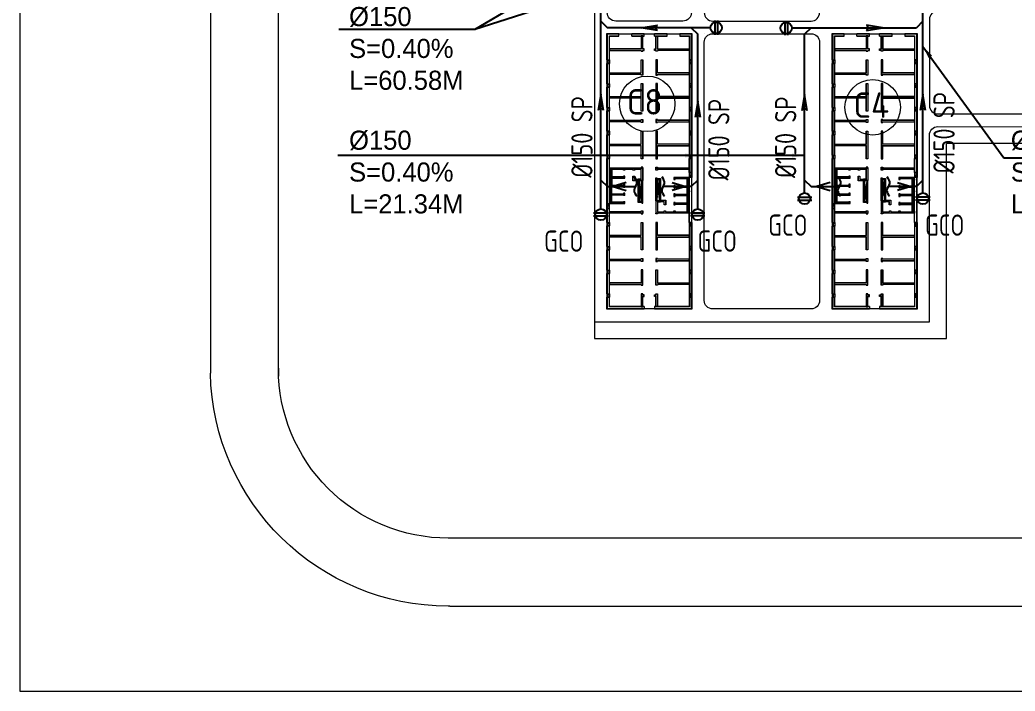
# Model space of a CAD drawing. Header units: metres. Extents: x 6917732 to 8046551, y 3602874 to 4094271.
# Drawn here: x 7144416 to 7261550, y 3622061 to 3701107 of the extents above; entities that cross this region are included whole.
import ezdxf

# ---------------------------------------------------------------- set-up
doc = ezdxf.new("R2010")
doc.units = ezdxf.units.M
doc.header["$LTSCALE"] = 0.5
doc.header["$MEASUREMENT"] = 0
for name, pattern in [('03000 - Plant Layout 1$0$CENTER2', [1.125, 0.75, -0.125, 0.125, -0.125]), ('HIDDEN2', [4.7625, 3.175, -1.5875]), ('MD-PAV-ACCO-3-AR-001-GRF$0$DASHED2', [0.375, 0.25, -0.125]), ('MD-PAV-ACCO-3-AR-001-GRF$0$HIDDEN', [9.525, 6.35, -3.175])]:
    doc.linetypes.add(name, pattern=pattern)
doc.layers.get('0').update_dxf_attribs({"linetype": 'CONTINUOUS'})
for name, color, linetype, lineweight in [('AN-LEGN', 1, 'CONTINUOUS', 20), ('AN-TEXT', 7, 'CONTINUOUS', 40), ('CI-PED-FOOTPATH', 44, 'CONTINUOUS', 0), ('MD-PAV-ACCO-3-AR-001-GRF$0$AR-P-WLI (0.25)-Internal Lining', 7, 'CONTINUOUS', 35), ('MD-PAV-ACCO-3-AR-001-GRF$0$AR-P-WLX (0.25)-External wall', 3, 'CONTINUOUS', 35), ('MD-PAV-ACCO-3-AR-001-GRF$0$AR-WALL-FULL-EXTR', 72, 'CONTINUOUS', 35), ('MD-PAV-ACCO-3-AR-001-GRF$0$AR-WALL-FULL-INTR', 72, 'CONTINUOUS', 35), ('Sewer Line', 4, 'CONTINUOUS', 25)]:
    doc.layers.add(name, color=color, linetype=linetype, lineweight=lineweight)
for name, color, linetype in [('CI-CEN', 1, '03000 - Plant Layout 1$0$CENTER2'), ('CI-FENCE', 4, 'FENCELINE1'), ('CI-ROAD', 11, 'CONTINUOUS'), ('MD-PAV-ACCO-3-AR-001-GRF$0$AR-HID (0.2)-Hidden linework', 2, 'MD-PAV-ACCO-3-AR-001-GRF$0$HIDDEN'), ('MD-PAV-ACCO-3-AR-001-GRF$0$AR-HIDDEN', 8, 'MD-PAV-ACCO-3-AR-001-GRF$0$HIDDEN'), ('MD-PAV-ACCO-3-AR-001-GRF$0$AR-P-FRM (0.2)-window', 20, 'CONTINUOUS'), ('P-Detl-Note', 2, 'CONTINUOUS'), ('RD-TXT', 7, 'CONTINUOUS'), ('TXT-BLDG NO', 20, 'CONTINUOUS')]:
    doc.layers.add(name, color=color, linetype=linetype)
doc.layers.get('CI-CEN').off()
doc.styles.add('3.5mm', font='ISO3098B.shx', dxfattribs={"height": 3.5})
doc.styles.add('BASE PLAN SEWER$0$Style-font061', font='font061.shx')
doc.styles.add('ROMANS', font='ROMANS.shx', dxfattribs={"width": 0.9})
doc.linetypes.add('FENCELINE1', pattern='A,6.35,-2.54,[133,ltypeshp.shx,S=2.54,R=0,X=-2.54,Y=0],-2.54,25.4', length=36.83)
doc.dimstyles.new('1-200', dxfattribs={"dimtxt": 3000, "dimasz": 3000, "dimexe": 1000, "dimexo": 1000, "dimgap": 1000, "dimtad": 1, "dimdec": 0, "dimdsep": 46, "dimtxsty": 'ROMANS', "dimcen": 0, "dimclrd": 5, "dimclre": 5, "dimclrt": 2, "dimadec": 0, "dimazin": 2, "dimtfac": 1, "dimtdec": 0, "dimtmove": 2, "dimatfit": 2, "dimfxl": 1, "dimtolj": 1, "dimtzin": 0, "dimlwd": -1, "dimlwe": -1, "dimarcsym": 0})

# ---------------------------------------------------------------- blocks, each defined once
blk = doc.blocks.new('flow direction')
at = {"layer": 'Sewer Line'}
for p, q in [((40, 70), (-380, 0)), ((-380, 0), (40, -70))]:
    blk.add_line(p, q, dxfattribs=at)
blk.add_arc((82, 0), 81.6, 120.66, 239.34, dxfattribs=at)
blk = doc.blocks.new('eewd')
at = {"color": 15, "lineweight": 0}
for p, q in [((12525, -1810, 0), (12525, -1960, 0)), ((13225, -1960, 0), (13225, -1810, 0))]:
    blk.add_line(p, q, dxfattribs=at)
at = {"layer": 'MD-PAV-ACCO-3-AR-001-GRF$0$AR-HID (0.2)-Hidden linework', "color": 15, "lineweight": 0}
for p, q in [((12450, -150, 0), (16325, -275, 0)), ((12450, -275, 0), (16325, -150, 0)), ((15200, -9520, 0), (11325, -9395, 0)), ((15200, -9395, 0), (11325, -9520, 0))]:
    blk.add_line(p, q, dxfattribs=at)
at = {"layer": 'MD-PAV-ACCO-3-AR-001-GRF$0$AR-HIDDEN', "color": 15, "linetype": 'MD-PAV-ACCO-3-AR-001-GRF$0$DASHED2', "lineweight": 0, "ltscale": 0.1, "elevation": 0}
for points in [[(15025, -3935), (12550, -3660)], [(12550, -3935), (15025, -3660)], [(12625, -5735), (15100, -6010)], [(15100, -5735), (12625, -6010)]]:
    blk.add_lwpolyline(points, dxfattribs=at)
at = {"layer": 'MD-PAV-ACCO-3-AR-001-GRF$0$AR-P-FRM (0.2)-window', "color": 15, "lineweight": 0}
for p, q in [((1250, 163, 0), (1250, -150, 0)), ((1650, 163, 0), (1250, 163, 0)), ((1300, 163, 0), (1300, -150, 0)), ((1600, 75, 0), (1300, 75, 0)), ((1600, 45, 0), (1300, 45, 0)), ((1450, -35, 0), (1450, 163, 0)), ((1600, 163, 0), (1600, -150, 0)), ((1650, 163, 0), (1650, -150, 0)), ((4049, 163, 0), (4049, -150, 0)), ((4449, 163, 0), (4049, 163, 0)), ((4099, 163, 0), (4099, -150, 0)), ((4399, 75, 0), (4099, 75, 0)), ((4399, 45, 0), (4099, 45, 0)), ((4249, -35, 0), (4249, 163, 0)), ((4399, 163, 0), (4399, -150, 0)), ((4449, 163, 0), (4449, -150, 0)), ((6849, 163, 0), (6849, -150, 0)), ((7249, 163, 0), (6849, 163, 0)), ((6899, 163, 0), (6899, -150, 0)), ((7199, 75, 0), (6899, 75, 0)), ((7199, 45, 0), (6899, 45, 0)), ((7049, -35, 0), (7049, 163, 0)), ((7199, 163, 0), (7199, -150, 0)), ((7249, 163, 0), (7249, -150, 0)), ((9649, 163, 0), (9649, -150, 0)), ((10049, 163, 0), (9649, 163, 0)), ((9699, 163, 0), (9699, -150, 0)), ((9999, 75, 0), (9699, 75, 0)), ((9999, 45, 0), (9699, 45, 0)), ((9849, -35, 0), (9849, 163, 0)), ((9999, 163, 0), (9999, -150, 0)), ((10049, 163, 0), (10049, -150, 0)), ((11700, 163, 0), (11700, -150, 0)), ((11700, 163, 0), (12300, 163, 0)), ((11750, 163, 0), (11750, -150, 0)), ((11750, 75, 0), (12030, 75, 0)), ((11750, 45, 0), (12250, 45, 0)), ((11970, 15, 0), (11970, 45, 0)), ((11970, 15, 0), (12250, 15, 0)), ((12000, -35, 0), (12000, 163, 0)), ((12030, 45, 0), (12030, 75, 0)), ((12250, 163, 0), (12250, -150, 0)), ((12300, 163, 0), (12300, -150, 0)), ((17600, 163, 0), (17600, -150, 0)), ((18000, 163, 0), (17600, 163, 0)), ((17650, 163, 0), (17650, -150, 0)), ((17950, 75, 0), (17650, 75, 0)), ((17950, 45, 0), (17650, 45, 0)), ((17800, -35, 0), (17800, 163, 0)), ((17950, 163, 0), (17950, -150, 0)), ((18000, 163, 0), (18000, -150, 0)), ((20400, 163, 0), (20400, -150, 0)), ((20800, 163, 0), (20400, 163, 0)), ((20450, 163, 0), (20450, -150, 0)), ((20750, 75, 0), (20450, 75, 0)), ((20750, 45, 0), (20450, 45, 0)), ((20600, -35, 0), (20600, 163, 0)), ((20750, 163, 0), (20750, -150, 0)), ((20800, 163, 0), (20800, -150, 0)), ((23199, 163, 0), (23199, -150, 0)), ((23599, 163, 0), (23199, 163, 0)), ((23249, 163, 0), (23249, -150, 0)), ((23549, 75, 0), (23249, 75, 0)), ((23549, 45, 0), (23249, 45, 0)), ((23399, -35, 0), (23399, 163, 0)), ((23549, 163, 0), (23549, -150, 0)), ((23599, 163, 0), (23599, -150, 0)), ((25999, 163, 0), (25999, -150, 0)), ((26399, 163, 0), (25999, 163, 0)), ((26049, 163, 0), (26049, -150, 0)), ((26349, 75, 0), (26049, 75, 0)), ((26349, 45, 0), (26049, 45, 0)), ((26199, -35, 0), (26199, 163, 0)), ((26349, 163, 0), (26349, -150, 0)), ((26399, 163, 0), (26399, -150, 0)), ((28799, 163, 0), (28799, -150, 0)), ((29199, 163, 0), (28799, 163, 0)), ((28849, 163, 0), (28849, -150, 0)), ((29149, 75, 0), (28849, 75, 0)), ((29149, 45, 0), (28849, 45, 0)), ((28999, -35, 0), (28999, 163, 0)), ((29149, 163, 0), (29149, -150, 0)), ((29199, 163, 0), (29199, -150, 0)), ((1650, -150, 0), (1250, -150, 0)), ((4449, -150, 0), (4049, -150, 0)), ((7249, -150, 0), (6849, -150, 0)), ((10049, -150, 0), (9649, -150, 0)), ((11700, -150, 0), (12300, -150, 0)), ((18000, -150, 0), (17600, -150, 0)), ((20800, -150, 0), (20400, -150, 0)), ((23599, -150, 0), (23199, -150, 0)), ((26399, -150, 0), (25999, -150, 0)), ((29199, -150, 0), (28799, -150, 0)), ((1250, -9833, 0), (1250, -9520, 0)), ((1650, -9520, 0), (1250, -9520, 0)), ((1650, -9833, 0), (1250, -9833, 0)), ((1300, -9833, 0), (1300, -9520, 0)), ((1600, -9715, 0), (1300, -9715, 0)), ((1600, -9745, 0), (1300, -9745, 0)), ((1450, -9635, 0), (1450, -9833, 0)), ((1600, -9833, 0), (1600, -9520, 0)), ((1650, -9833, 0), (1650, -9520, 0)), ((4049, -9833, 0), (4049, -9520, 0)), ((4449, -9520, 0), (4049, -9520, 0)), ((4449, -9833, 0), (4049, -9833, 0)), ((4099, -9833, 0), (4099, -9520, 0)), ((4399, -9715, 0), (4099, -9715, 0)), ((4399, -9745, 0), (4099, -9745, 0)), ((4249, -9635, 0), (4249, -9833, 0)), ((4399, -9833, 0), (4399, -9520, 0)), ((4449, -9833, 0), (4449, -9520, 0)), ((6849, -9833, 0), (6849, -9520, 0)), ((7249, -9520, 0), (6849, -9520, 0)), ((7249, -9833, 0), (6849, -9833, 0)), ((6899, -9833, 0), (6899, -9520, 0)), ((7199, -9715, 0), (6899, -9715, 0)), ((7199, -9745, 0), (6899, -9745, 0)), ((7049, -9635, 0), (7049, -9833, 0)), ((7199, -9833, 0), (7199, -9520, 0)), ((7249, -9833, 0), (7249, -9520, 0)), ((9649, -9833, 0), (9649, -9520, 0)), ((10049, -9520, 0), (9649, -9520, 0)), ((10049, -9833, 0), (9649, -9833, 0)), ((9699, -9833, 0), (9699, -9520, 0)), ((9999, -9715, 0), (9699, -9715, 0)), ((9999, -9745, 0), (9699, -9745, 0)), ((9849, -9635, 0), (9849, -9833, 0)), ((9999, -9833, 0), (9999, -9520, 0)), ((10049, -9833, 0), (10049, -9520, 0)), ((15350, -9833, 0), (15350, -9520, 0)), ((15950, -9520, 0), (15350, -9520, 0)), ((15950, -9833, 0), (15350, -9833, 0)), ((15400, -9833, 0), (15400, -9520, 0)), ((15680, -9685, 0), (15400, -9685, 0)), ((15900, -9715, 0), (15400, -9715, 0)), ((15620, -9715, 0), (15620, -9745, 0)), ((15900, -9745, 0), (15620, -9745, 0)), ((15650, -9635, 0), (15650, -9833, 0)), ((15680, -9685, 0), (15680, -9715, 0)), ((15900, -9833, 0), (15900, -9520, 0)), ((15950, -9833, 0), (15950, -9520, 0)), ((17600, -9833, 0), (17600, -9520, 0)), ((18000, -9520, 0), (17600, -9520, 0)), ((18000, -9833, 0), (17600, -9833, 0)), ((17650, -9833, 0), (17650, -9520, 0)), ((17950, -9715, 0), (17650, -9715, 0)), ((17950, -9745, 0), (17650, -9745, 0)), ((17800, -9635, 0), (17800, -9833, 0)), ((17950, -9833, 0), (17950, -9520, 0)), ((18000, -9833, 0), (18000, -9520, 0)), ((20400, -9833, 0), (20400, -9520, 0)), ((20800, -9520, 0), (20400, -9520, 0)), ((20800, -9833, 0), (20400, -9833, 0)), ((20450, -9833, 0), (20450, -9520, 0)), ((20750, -9715, 0), (20450, -9715, 0)), ((20750, -9745, 0), (20450, -9745, 0)), ((20600, -9635, 0), (20600, -9833, 0)), ((20750, -9833, 0), (20750, -9520, 0)), ((20800, -9833, 0), (20800, -9520, 0)), ((23199, -9833, 0), (23199, -9520, 0)), ((23599, -9520, 0), (23199, -9520, 0)), ((23599, -9833, 0), (23199, -9833, 0)), ((23249, -9833, 0), (23249, -9520, 0)), ((23549, -9715, 0), (23249, -9715, 0)), ((23549, -9745, 0), (23249, -9745, 0)), ((23399, -9635, 0), (23399, -9833, 0)), ((23549, -9833, 0), (23549, -9520, 0)), ((23599, -9833, 0), (23599, -9520, 0)), ((25999, -9833, 0), (25999, -9520, 0)), ((26399, -9520, 0), (25999, -9520, 0)), ((26399, -9833, 0), (25999, -9833, 0)), ((26049, -9833, 0), (26049, -9520, 0)), ((26349, -9715, 0), (26049, -9715, 0)), ((26349, -9745, 0), (26049, -9745, 0)), ((26199, -9635, 0), (26199, -9833, 0)), ((26349, -9833, 0), (26349, -9520, 0)), ((26399, -9833, 0), (26399, -9520, 0)), ((28799, -9833, 0), (28799, -9520, 0)), ((29199, -9520, 0), (28799, -9520, 0)), ((29199, -9833, 0), (28799, -9833, 0)), ((28849, -9833, 0), (28849, -9520, 0)), ((29149, -9715, 0), (28849, -9715, 0)), ((29149, -9745, 0), (28849, -9745, 0)), ((28999, -9635, 0), (28999, -9833, 0)), ((29149, -9833, 0), (29149, -9520, 0)), ((29199, -9833, 0), (29199, -9520, 0))]:
    blk.add_line(p, q, dxfattribs=at)
at = {"layer": 'MD-PAV-ACCO-3-AR-001-GRF$0$AR-P-WLI (0.25)-Internal Lining', "color": 15, "lineweight": 0, "ltscale": 0.25}
for p, q in [((12300, -150, 0), (12300, -1960, 0)), ((12325, -150, 0), (12325, -1935, 0)), ((12425, -1835, 0), (12425, -150, 0)), ((12450, -1810, 0), (12450, -150, 0)), ((12450, -275, 0), (16325, -275, 0)), ((12450, -375, 0), (16325, -375, 0)), ((16325, -400, 0), (12450, -395, 0)), ((13300, -396, 0), (13300, -1810, 0)), ((13325, -396, 0), (13325, -1810, 0)), ((13425, -396, 0), (13425, -1810, 0)), ((13450, -397, 0), (13450, -1810, 0)), ((14300, -1810, 0), (14300, -398, 0)), ((14325, -1810, 0), (14325, -398, 0)), ((14425, -398, 0), (14425, -1810, 0)), ((14450, -400, 0), (14450, -1810, 0)), ((16325, -275, 0), (16325, -400, 0)), ((12300, -1960, 0), (12525, -1960, 0)), ((12325, -1935, 0), (12525, -1935, 0)), ((12525, -1835, 0), (12425, -1835, 0)), ((12525, -1810, 0), (12450, -1810, 0)), ((13525, -1810, 0), (13225, -1810, 0)), ((13525, -1835, 0), (13225, -1835, 0)), ((13225, -1935, 0), (13525, -1935, 0)), ((13225, -1960, 0), (13525, -1960, 0)), ((13525, -1960, 0), (13525, -1810, 0)), ((13525, -1935, 0), (13525, -1835, 0)), ((13200, -9295, 0), (13200, -7860, 0)), ((13225, -9295, 0), (13225, -7835, 0)), ((13325, -9295, 0), (13325, -7835, 0)), ((13350, -9295, 0), (13350, -7860, 0)), ((14425, -7710, 0), (14125, -7710, 0)), ((14125, -7710, 0), (14125, -7860, 0)), ((14425, -7735, 0), (14125, -7735, 0)), ((14125, -7735, 0), (14125, -7835, 0)), ((14125, -7835, 0), (14225, -7835, 0)), ((14125, -7860, 0), (14200, -7860, 0)), ((14200, -9295, 0), (14200, -7860, 0)), ((14225, -9295, 0), (14225, -7835, 0)), ((14325, -7835, 0), (14425, -7835, 0)), ((14325, -9295, 0), (14325, -7835, 0)), ((14350, -7860, 0), (14425, -7860, 0)), ((14350, -9295, 0), (14350, -7860, 0)), ((14425, -7860, 0), (14425, -7710, 0)), ((15350, -7710, 0), (15125, -7710, 0)), ((15125, -7710, 0), (15125, -7860, 0)), ((15325, -7735, 0), (15125, -7735, 0)), ((15125, -7835, 0), (15225, -7835, 0)), ((15125, -7860, 0), (15200, -7860, 0)), ((15200, -9520, 0), (15200, -7860, 0)), ((15225, -9520, 0), (15225, -7835, 0)), ((15325, -9520, 0), (15325, -7735, 0)), ((15350, -9520, 0), (15350, -7710, 0)), ((11325, -9395, 0), (11325, -9270, 0)), ((11325, -9270, 0), (15200, -9270, 0)), ((11325, -9395, 0), (11325, -9295, 0)), ((11325, -9295, 0), (15200, -9295, 0)), ((13525, -9395, 0), (11325, -9395, 0)), ((15200, -9395, 0), (11325, -9395, 0)), ((13775, -9520, 0), (13675, -9520, 0)), ((13800, -9545, 0), (13675, -9545, 0))]:
    blk.add_line(p, q, dxfattribs=at)
at = {"layer": 'MD-PAV-ACCO-3-AR-001-GRF$0$AR-P-WLI (0.25)-Internal Lining', "color": 15, "lineweight": 0, "elevation": 0}
for points in [[(2775, -150), (2775, -3885), (2675, -3885), (2675, -4035), (2775, -4035), (2775, -4035), (4474, -4035), (4474, -3885), (2925, -3885), (2925, -150)], [(2750, -150), (2750, -3860), (2675, -3860), (2675, -4060), (2775, -4060), (4474, -4060), (4474, -3860), (2950, -3860), (2950, -150)], [(2925, -125), (2775, -125)], [(12325, -4035), (15025, -4035)], [(15125, -3885), (15150, -3885), (15150, -3535), (15025, -3535), (15025, -3885)], [(12525, -5785), (12500, -5785), (12500, -6135), (12625, -6135), (12625, -5785)], [(12625, -5635), (15325, -5635)], [(16300, -7685), (16300, -5810), (16225, -5810), (16225, -5610), (16500, -5610), (16500, -9545), (16300, -9545), (16300, -7710)], [(24900, -9520), (24900, -5810), (26425, -5810), (26425, -5610), (23175, -5610), (23175, -5810), (24700, -5810), (24700, -9520)], [(24875, -9520), (24875, -5785), (26425, -5785), (26425, -5635), (23175, -5635), (23175, -5785), (24725, -5785), (24725, -9520)]]:
    blk.add_lwpolyline(points, dxfattribs=at)
for points in [[(5750, -125), (5750, -3860), (5825, -3860), (5825, -4060), (5474, -4060), (5474, -3860), (5550, -3860), (5550, -125)], [(5725, -150), (5725, -3885), (5825, -3885), (5825, -4035), (5474, -4035), (5474, -3885), (5575, -3885), (5575, -150)], [(8550, -125), (8550, -3860), (10075, -3860), (10075, -4060), (6825, -4060), (6825, -3860), (8350, -3860), (8350, -125)], [(8525, -150), (8525, -3885), (10075, -3885), (10075, -4035), (6825, -4035), (6825, -3885), (8375, -3885), (8375, -150)], [(11350, -125), (11350, -3860), (11425, -3860), (11425, -4060), (11150, -4060), (11150, -125)], [(11325, -150), (11325, -3885), (11425, -3885), (11425, -4035), (11175, -4035), (11175, -150)], [(16500, -125), (16500, -4060), (15025, -4060), (15025, -3860), (16300, -3860), (16300, -3110), (16225, -3110), (16225, -2910), (16300, -2910), (16300, -125)], [(16475, -150), (16475, -4035), (15025, -4035), (15025, -3885), (16325, -3885), (16325, -3085), (16225, -3085), (16225, -2935), (16325, -2935), (16325, -150)], [(19300, -125), (19300, -3860), (20825, -3860), (20825, -4060), (17575, -4060), (17575, -3860), (19100, -3860), (19100, -125)], [(19275, -150), (19275, -3885), (20825, -3885), (20825, -4035), (17575, -4035), (17575, -3885), (19125, -3885), (19125, -150)], [(22100, -125), (22100, -3860), (22175, -3860), (22175, -4060), (21825, -4060), (21825, -3860), (21900, -3860), (21900, -125)], [(22075, -150), (22075, -3885), (22175, -3885), (22175, -4035), (21825, -4035), (21825, -3885), (21925, -3885), (21925, -150)], [(24900, -125), (24900, -3860), (26425, -3860), (26425, -4060), (23175, -4060), (23175, -3860), (24700, -3860), (24700, -125)], [(24875, -150), (24875, -3885), (26425, -3885), (26425, -4035), (23175, -4035), (23175, -3885), (24725, -3885), (24725, -150)], [(24725, -3885), (24875, -3885), (24875, -150), (24725, -150)], [(27700, -125), (27700, -3860), (29225, -3860), (29225, -4060), (27425, -4060), (27425, -3860), (27500, -3860), (27500, -125)], [(27675, -150), (27675, -3885), (29225, -3885), (29225, -4035), (27425, -4035), (27425, -3885), (27525, -3885), (27525, -150)], [(30500, -4060), (32025, -4060), (32025, -3860), (30500, -3860), (30500, -125), (30300, -125), (30300, -3860), (30225, -3860), (30225, -4060), (30300, -4060), (30300, -4235), (30500, -4235)], [(30475, -4035), (32000, -4035), (32000, -3885), (30475, -3885), (30475, -150), (30325, -150), (30325, -3885), (30225, -3885), (30225, -4035), (30325, -4035), (30325, -4235), (30475, -4235)], [(14950, -2910), (15525, -2910), (15525, -3110), (15150, -3110), (15150, -3535), (14950, -3535)], [(14975, -2935), (15525, -2935), (15525, -3085), (15125, -3085), (15125, -3535), (14975, -3535)], [(125, -4060), (1345, -4060), (1345, -4235), (1545, -4235), (1545, -4060), (1675, -4060), (1675, -3860), (125, -3860)], [(125, -4035), (1370, -4035), (1370, -4235), (1520, -4235), (1520, -4035), (1675, -4035), (1675, -3885), (125, -3885)], [(11175, -4060), (11175, -3860), (11075, -3860), (11075, -4060)], [(11175, -4035), (11175, -3885), (11075, -3885), (11075, -4035)], [(12325, -3935), (12325, -4060), (15025, -4060), (15025, -3935)], [(15025, -3660), (12550, -3660), (12550, -3935), (12425, -3935), (12425, -3535), (15025, -3535)], [(15025, -3660), (12550, -3660), (12550, -3935), (12450, -3935), (12450, -3560), (15025, -3560)], [(15125, -3535), (15025, -3535), (15025, -3885), (15125, -3885)], [(16475, -3885), (16475, -4035), (16575, -4035), (16575, -3885)], [(16500, -3860), (16500, -4060), (16575, -4060), (16575, -3860)], [(125, -5635), (1370, -5635), (1370, -5435), (1520, -5435), (1520, -5635), (1675, -5635), (1675, -5785), (125, -5785)], [(125, -5610), (1345, -5610), (1345, -5435), (1545, -5435), (1545, -5610), (1675, -5610), (1675, -5810), (125, -5810)], [(2750, -9545), (2750, -5810), (2675, -5810), (2675, -5610), (2775, -5610), (4474, -5610), (4474, -5810), (2950, -5810), (2950, -9545)], [(2775, -9520), (2775, -5785), (2675, -5785), (2675, -5635), (2775, -5635), (2775, -5635), (4474, -5635), (4474, -5785), (2925, -5785), (2925, -9520)], [(5750, -9545), (5750, -5810), (5825, -5810), (5825, -5610), (5474, -5610), (5474, -5810), (5550, -5810), (5550, -9545)], [(5725, -9520), (5725, -5785), (5825, -5785), (5825, -5635), (5474, -5635), (5474, -5785), (5575, -5785), (5575, -9520)], [(8550, -9545), (8550, -5810), (10075, -5810), (10075, -5610), (6825, -5610), (6825, -5810), (8350, -5810), (8350, -9545)], [(8525, -9520), (8525, -5785), (10075, -5785), (10075, -5635), (6825, -5635), (6825, -5785), (8375, -5785), (8375, -9520)], [(11175, -5610), (11175, -5810), (11075, -5810), (11075, -5610)], [(11175, -5610), (11175, -5810), (11075, -5810), (11075, -5610)], [(11175, -5635), (11175, -5785), (11075, -5785), (11075, -5635)], [(11175, -5635), (11175, -5785), (11075, -5785), (11075, -5635)], [(11175, -9520), (11175, -5635), (12625, -5635), (12625, -5785), (11325, -5785), (11325, -6585), (11425, -6585), (11425, -6735), (11325, -6735), (11325, -9520)], [(12525, -6135), (12625, -6135), (12625, -5785), (12525, -5785)], [(12625, -5735), (12625, -5610), (15325, -5610), (15325, -5735)], [(12625, -6010), (15100, -6010), (15100, -5735), (15225, -5735), (15225, -6135), (12625, -6135)], [(12625, -6010), (15100, -6010), (15100, -5735), (15200, -5735), (15200, -6110), (12625, -6110)], [(16325, -9520), (16325, -5785), (16225, -5785), (16225, -5635), (16475, -5635), (16475, -9520)], [(16475, -5785), (16475, -5635), (16575, -5635), (16575, -5785)], [(16500, -5810), (16500, -5610), (16575, -5610), (16575, -5810)], [(19300, -9545), (19300, -5810), (20825, -5810), (20825, -5610), (17575, -5610), (17575, -5810), (19100, -5810), (19100, -9545)], [(19275, -9520), (19275, -5785), (20825, -5785), (20825, -5635), (17575, -5635), (17575, -5785), (19125, -5785), (19125, -9520)], [(22100, -9545), (22100, -5810), (22175, -5810), (22175, -5610), (21825, -5610), (21825, -5810), (21900, -5810), (21900, -9545)], [(22075, -9520), (22075, -5785), (22175, -5785), (22175, -5635), (21825, -5635), (21825, -5785), (21925, -5785), (21925, -9520)], [(27700, -9545), (27700, -5810), (29225, -5810), (29225, -5610), (27425, -5610), (27425, -5810), (27500, -5810), (27500, -9545)], [(27675, -9520), (27675, -5785), (29225, -5785), (29225, -5635), (27425, -5635), (27425, -5785), (27525, -5785), (27525, -9520)], [(30475, -5635), (32000, -5635), (32000, -5785), (30475, -5785), (30475, -9520), (30325, -9520), (30325, -5785), (30225, -5785), (30225, -5635), (30325, -5635), (30325, -5435), (30475, -5435)], [(30500, -5610), (32025, -5610), (32025, -5810), (30500, -5810), (30500, -9545), (30300, -9545), (30300, -5810), (30225, -5810), (30225, -5610), (30300, -5610), (30300, -5435), (30500, -5435)], [(12675, -6735), (12125, -6735), (12125, -6585), (12525, -6585), (12525, -6135), (12675, -6135)], [(12700, -6760), (12125, -6760), (12125, -6560), (12500, -6560), (12500, -6135), (12700, -6135)]]:
    blk.add_lwpolyline(points, close=True, dxfattribs=at)
at = {"layer": 'MD-PAV-ACCO-3-AR-001-GRF$0$AR-P-WLI (0.25)-Internal Lining', "color": 15, "lineweight": 0, "ltscale": 0.25, "elevation": 0}
for points in [[(15275, -1935), (15525, -1935), (15525, -1835), (15425, -1835), (15425, -399)], [(15325, -399), (15325, -1835), (15275, -1835), (15275, -1935), (15275, -1935)], [(15300, -399), (15300, -1810), (15275, -1810), (15275, -1960), (15525, -1960), (15525, -1810), (15450, -1810), (15450, -399)], [(15450, -375), (15300, -375)], [(15425, -375), (15325, -375)], [(12425, -7735), (12125, -7735), (12125, -7835), (12225, -7835), (12225, -9295), (12325, -9295), (12325, -7835), (12425, -7835), (12425, -7735), (12425, -7735)], [(13350, -7860), (13425, -7860), (13425, -7710), (13125, -7710), (13125, -7860), (13200, -7860)], [(13325, -7835), (13400, -7835), (13400, -7735), (13125, -7735), (13125, -7835), (13225, -7835)], [(13325, -7860), (13325, -7860)]]:
    blk.add_lwpolyline(points, dxfattribs=at)
for points in [[(14575, -1810), (14225, -1810), (14225, -1960), (14575, -1960)], [(14575, -1835), (14225, -1835), (14225, -1935), (14575, -1935)], [(16225, -1810), (16325, -1810), (16325, -1960), (16225, -1960)], [(16225, -1835), (16300, -1835), (16300, -1935), (16225, -1935)], [(11425, -7860), (11325, -7860), (11325, -7710), (11425, -7710)], [(11425, -7835), (11350, -7835), (11350, -7735), (11425, -7735)], [(12425, -7710), (12125, -7710), (12125, -7860), (12200, -7860), (12200, -9295), (12350, -9295), (12350, -7860), (12425, -7860)]]:
    blk.add_lwpolyline(points, close=True, dxfattribs=at)
at = {"layer": 'MD-PAV-ACCO-3-AR-001-GRF$0$AR-P-WLX (0.25)-External wall', "color": 15, "lineweight": 0}
for p, q in [((1250, 163, 0), (1250, -150, 0)), ((1650, 163, 0), (1650, -150, 0)), ((4049, 163, 0), (4049, -150, 0)), ((4449, 163, 0), (4449, -150, 0)), ((6849, 163, 0), (6849, -150, 0)), ((7249, 163, 0), (7249, -150, 0)), ((9649, 163, 0), (9649, -150, 0)), ((10049, 163, 0), (10049, -150, 0)), ((11700, 163, 0), (11700, -150, 0)), ((12300, 163, 0), (12300, -150, 0)), ((18000, 163, 0), (18000, -150, 0)), ((20400, -150, 0), (20400, 163, 0)), ((20800, -150, 0), (20800, 163, 0)), ((23199, 163, 0), (23199, -150, 0)), ((23599, 163, 0), (23599, -150, 0)), ((25999, 163, 0), (25999, -150, 0)), ((26399, 163, 0), (26399, -150, 0)), ((28799, 163, 0), (28799, -150, 0)), ((29199, 163, 0), (29199, -150, 0)), ((32000, -1254, 0), (32313, -1254, 0)), ((32000, -2754, 0), (32313, -2754, 0)), ((32000, -4235, 0), (32313, -4235, 0)), ((32000, -5435, 0), (32313, -5435, 0)), ((32000, -6914, 0), (32313, -6914, 0)), ((32313, -8414, 0), (32000, -8414, 0)), ((1250, -9520, 0), (1250, -9833, 0)), ((1650, -9520, 0), (1650, -9833, 0)), ((4049, -9520, 0), (4049, -9833, 0)), ((4449, -9520, 0), (4449, -9833, 0)), ((6849, -9520, 0), (6849, -9833, 0)), ((7249, -9520, 0), (7249, -9833, 0)), ((9649, -9520, 0), (9649, -9833, 0)), ((10049, -9833, 0), (10049, -9520, 0)), ((15350, -9833, 0), (15350, -9520, 0)), ((15950, -9833, 0), (15950, -9520, 0)), ((17600, -9520, 0), (17600, -9833, 0)), ((17600, -9833, 0), (17600, -9520, 0)), ((18000, -9520, 0), (18000, -9833, 0)), ((20400, -9520, 0), (20400, -9833, 0)), ((20800, -9520, 0), (20800, -9833, 0)), ((23199, -9520, 0), (23199, -9833, 0)), ((23599, -9520, 0), (23599, -9833, 0)), ((25999, -9520, 0), (25999, -9833, 0)), ((26399, -9520, 0), (26399, -9833, 0)), ((28799, -9520, 0), (28799, -9833, 0)), ((29199, -9520, 0), (29199, -9833, 0))]:
    blk.add_line(p, q, dxfattribs=at)
at = {"layer": 'MD-PAV-ACCO-3-AR-001-GRF$0$AR-P-WLX (0.25)-External wall', "color": 15, "lineweight": 0, "elevation": 0}
for points in [[(-163, -4235), (-163, 163), (1250, 163)], [(1250, 125), (-125, 125), (-125, -4235)], [(1650, 163), (4049, 163)], [(4049, 125), (1650, 125)], [(4449, 163), (6849, 163)], [(6849, 125), (4449, 125)], [(7249, 163), (9649, 163)], [(9649, 125), (7249, 125)], [(10049, 163), (11700, 163)], [(11700, 125), (10049, 125)], [(12300, 163), (17600, 163)], [(17600, 125), (12300, 125)], [(17600, 163), (17600, -150)], [(18000, 163), (20400, 163)], [(20400, 125), (18000, 125)], [(20800, 163), (23199, 163)], [(23199, 125), (20800, 125)], [(23599, 163), (25999, 163)], [(25999, 125), (23599, 125)], [(26399, 163), (28799, 163)], [(28799, 125), (26399, 125)], [(29199, 163), (32313, 163), (32313, -1254)], [(32275, -1254), (32275, 125), (29199, 125)], [(125, -4235), (125, -125), (1250, -125)], [(150, -4235), (150, -150), (1250, -150)], [(1650, -125), (1650, -125), (4049, -125)], [(1650, -150), (4049, -150)], [(4449, -125), (4449, -125), (6849, -125)], [(4449, -150), (6849, -150)], [(7249, -125), (7249, -125), (9649, -125)], [(7249, -150), (9649, -150)], [(10049, -125), (10049, -125), (11700, -125)], [(10049, -150), (11700, -150)], [(12300, -125), (17600, -125)], [(12300, -150), (17600, -150)], [(18000, -125), (18000, -125), (20400, -125)], [(18000, -150), (20400, -150)], [(20800, -125), (20800, -125), (23199, -125)], [(20800, -150), (23199, -150)], [(23599, -125), (23599, -125), (25999, -125)], [(23599, -150), (25999, -150)], [(26399, -125), (26399, -125), (28799, -125)], [(26399, -150), (28799, -150)], [(29199, -125), (29199, -125), (32025, -125), (32025, -1254)], [(29199, -150), (32000, -150), (32000, -1254)], [(32000, -2754), (32000, -4235)], [(32025, -2754), (32025, -4235)], [(32275, -4235), (32275, -2754)], [(32313, -2754), (32313, -4235)], [(1250, -9833), (-163, -9833), (-163, -5435)], [(-125, -5435), (-125, -9795), (1250, -9795)], [(1250, -9545), (1250, -9545), (125, -9545), (125, -5435)], [(1250, -9520), (150, -9520), (150, -5435)], [(32000, -5435), (32000, -6914)], [(32025, -5435), (32025, -6914)], [(32275, -6914), (32275, -5435)], [(32313, -5435), (32313, -6914)], [(29199, -9795), (32275, -9795), (32275, -8414)], [(32025, -8414), (32025, -9545), (29199, -9545)], [(32313, -8414), (32313, -9833), (29199, -9833)], [(32000, -8414), (32000, -9520), (29199, -9520)], [(4049, -9520), (1650, -9520)], [(4049, -9545), (4049, -9545), (1650, -9545)], [(1650, -9795), (4049, -9795)], [(4049, -9833), (1650, -9833)], [(6849, -9520), (4449, -9520)], [(6849, -9545), (6849, -9545), (4449, -9545)], [(4449, -9795), (6849, -9795)], [(6849, -9833), (4449, -9833)], [(9649, -9520), (7249, -9520)], [(9649, -9545), (9628, -9545), (7249, -9545)], [(7249, -9795), (9649, -9795)], [(9649, -9833), (7249, -9833)], [(10049, -9520), (15350, -9520)], [(10049, -9545), (10049, -9545), (15350, -9545)], [(15350, -9795), (10049, -9795)], [(10049, -9833), (15350, -9833)], [(17600, -9520), (15950, -9520)], [(15950, -9520), (17600, -9520)], [(17600, -9545), (17600, -9545), (15950, -9545)], [(15950, -9545), (15950, -9545), (17600, -9545)], [(15950, -9795), (17600, -9795)], [(17600, -9795), (15950, -9795)], [(17600, -9833), (15950, -9833)], [(15950, -9833), (17600, -9833)], [(20400, -9520), (18000, -9520)], [(20400, -9545), (20400, -9545), (18000, -9545)], [(18000, -9795), (20400, -9795)], [(20400, -9833), (18000, -9833)], [(23199, -9520), (20800, -9520)], [(23199, -9545), (23199, -9545), (20800, -9545)], [(20800, -9795), (23199, -9795)], [(23199, -9833), (20800, -9833)], [(25999, -9520), (23599, -9520)], [(25999, -9545), (25999, -9545), (23599, -9545)], [(23599, -9795), (25999, -9795)], [(25999, -9833), (23599, -9833)], [(28799, -9520), (26399, -9520)], [(28799, -9545), (28799, -9545), (26399, -9545)], [(26399, -9795), (28799, -9795)], [(28799, -9833), (26399, -9833)]]:
    blk.add_lwpolyline(points, dxfattribs=at)
at = {"layer": 'MD-PAV-ACCO-3-AR-001-GRF$0$AR-WALL-FULL-EXTR', "color": 15, "lineweight": 0}
for p, q in [((150, -4235, 0), (-163, -4235, 0)), ((150, -5435, 0), (-163, -5435, 0))]:
    blk.add_line(p, q, dxfattribs=at)
at = {"layer": 'MD-PAV-ACCO-3-AR-001-GRF$0$AR-WALL-FULL-INTR', "color": 15, "lineweight": 0, "elevation": 0}
blk.add_lwpolyline([(24725, -9520), (24725, -5785), (24875, -5785), (24875, -9520)], dxfattribs=at)
blk = doc.blocks.new('sdsxdc')
at = {"layer": 'CI-FENCE', "color": 15, "linetype": 'FENCELINE1', "lineweight": 0, "ltscale": 0.5}
blk.add_line((7144417, 3622069, 33), (7494656, 3622066, 33), dxfattribs=at)
at = {"layer": 'CI-FENCE', "color": 15, "linetype": 'FENCELINE1', "lineweight": 0, "ltscale": 0.5, "flags": 128}
blk.add_lwpolyline([(7144416, 3794169), (7144416, 3622061)], dxfattribs=at)
at = {"layer": 'CI-PED-FOOTPATH', "color": 15, "lineweight": 0}
for p, q in [((7253464, 3663567), (7253464, 3686537)), ((7335806, 3686537, 33), (7253464, 3686537)), ((7212039, 3663567), (7253464, 3663567))]:
    blk.add_line(p, q, dxfattribs=at)
at = {"layer": 'CI-PED-FOOTPATH', "color": 15, "lineweight": 0, "elevation": 33, "flags": 128}
for points in [[(7200619, 3736053), (7200618, 3702153), (7212038, 3702152), (7212037, 3665566), (7251464, 3665565), (7251464, 3687543, -0.4142544), (7252465, 3688543), (7335809, 3688530)], [(7237545, 3700965, 0.4142136), (7238545, 3701965), (7238546, 3724044, 0.4142153), (7237546, 3725045), (7225959, 3725045, 0.4142118), (7224959, 3724045), (7224958, 3701966, 0.4142136), (7225958, 3700966), (7237545, 3700965)], [(7262885, 3702145), (7252465, 3702146, 0.4142136), (7251465, 3701146), (7251465, 3691039, 0.4141777), (7252465, 3690038), (7279428, 3690034, 0.4142136), (7280428, 3691034), (7280433, 3720961, 0.4142066), (7279433, 3721961), (7263888, 3721964, 0.4142206), (7262888, 3720964), (7262885, 3702145)]]:
    blk.add_lwpolyline(points, format="xyb", dxfattribs=at)
for points in [[(7213538, 3701966), (7213539, 3724045, -0.4142118), (7214539, 3725045), (7222459, 3725045, -0.4142153), (7223459, 3724045), (7223458, 3701966, -0.4142136), (7222458, 3700966), (7214538, 3700966, -0.4142136)], [(7224957, 3668066), (7224958, 3698466, -0.4142135), (7225958, 3699466), (7237545, 3699465, -0.4142136), (7238545, 3698465), (7238544, 3668065, -0.4142135), (7237544, 3667065), (7225957, 3667066, -0.4142136)]]:
    blk.add_lwpolyline(points, format="xyb", close=True, dxfattribs=at)
at = {"layer": 'CI-PED-FOOTPATH', "color": 15, "lineweight": 0, "elevation": -1973}
for points in [[(7213538, 3699466), (7223457, 3699466), (7223457, 3667066), (7213538, 3667066)], [(7240045, 3699465), (7249964, 3699465), (7249964, 3667065), (7240045, 3667065)]]:
    blk.add_lwpolyline(points, close=True, dxfattribs=at)
at = {"layer": 'CI-PED-FOOTPATH', "color": 15, "lineweight": 0, "elevation": 0}
blk.add_lwpolyline([(7212037, 3665566), (7212037, 3663567)], dxfattribs=at)
at = {"layer": 'CI-ROAD', "color": 15, "lineweight": 0}
for p, q in [((7166833, 3826107, -108), (7166843, 3659490, -1004)), ((7195022, 3632067, -1007), (7329022, 3632090, 33))]:
    blk.add_line(p, q, dxfattribs=at)
at = {"layer": 'CI-ROAD', "color": 15, "lineweight": 0, "flags": 128}
for points, elevation in [([(7174838, 3659344), (7174840, 3712803, -0.4142174), (7176340, 3714303), (7181440, 3714303)], -699), ([(7328707, 3698108), (7334305, 3698108, -0.4141803), (7335805, 3696608), (7335808, 3660077, -0.4142443), (7315807, 3640075), (7195023, 3640080)], 33)]:
    blk.add_lwpolyline(points, format="xyb", dxfattribs=dict(at, elevation=elevation))
at = {"layer": 'CI-ROAD', "color": 15, "lineweight": 0, "elevation": 33, "flags": 128}
blk.add_lwpolyline([(7224958, 3699469), (7224958, 3699466)], dxfattribs=at)
at = {"layer": 'CI-ROAD', "color": 15, "lineweight": 0, "elevation": 33}
for points in [[(7195019, 3632068), (7194824, 3632068, -0.4080437), (7166843, 3659490, -0.4080437)], [(7195023, 3640068), (7194828, 3640068, -0.4142136), (7174837, 3660078), (7174840, 3659142)]]:
    blk.add_lwpolyline(points, format="xyb", dxfattribs=at)
blk = doc.blocks.new('A$C65520D9C')
at = {"layer": 'AN-LEGN', "rotation": 90.00000000025585}
for p in [(-280989, -400379, -383), (-254481, -400381, -383)]:
    blk.add_blockref('eewd', p, dxfattribs=at)
at = {"layer": 'CI-CEN', "color": 8, "linetype": 'HIDDEN2', "lineweight": 0, "ltscale": 2000}
blk.add_blockref('sdsxdc', (-7494656, -4067566, -33), dxfattribs=at)
blk = doc.blocks.new('A$C021B369C')
at = {"layer": 'RD-TXT', "color": 2}
blk.add_blockref('A$C65520D9C', (0, 0), dxfattribs=at)

msp = doc.modelspace()

# ---------------------------------------------------------------- linework, layer by layer
at = {"layer": 'AN-TEXT', "color": 2, "lineweight": 15}
for centre in [(7218249.6, 3691222.6, -0.3), (7244793.5, 3690811.6, -0.3)]:
    msp.add_circle(centre, 3267.7, dxfattribs=at)
at = {"layer": 'Sewer Line'}
for p, q in [((7212798, 3678838.6, -1972.8), (7212793.8, 3738652.8, -334.8)), ((7250700.4, 3680722.7, -1996.3), (7250695.8, 3738652.1, -208.9)), ((7212801.4, 3700948.7, -1653.6), (7213564.2, 3700185.5, -1653.6)), ((7226194.8, 3701041.7, -1784.7), (7226194.8, 3699329.2, -1784.7)), ((7226532.3, 3701041.7, -1784.7), (7226532.3, 3699329.2, -1784.7)), ((7234437.8, 3701005.1, -311.2), (7234437.7, 3699292.6, -311.2)), ((7234775.3, 3701005.1, -311.2), (7234775.2, 3699292.6, -311.2)), ((7250702, 3700947.3, -1653.6), (7249939.2, 3700184.2, -1653.6)), ((7225699.4, 3700185.5, -1784.7), (7213564.2, 3700185.5, -1653.6)), ((7223428.6, 3700175.5, -1364.5), (7224191.3, 3699412.3, -1364.5)), ((7224192.4, 3678846.2, -1871.1), (7224191.3, 3699412.3, -1364.5)), ((7235269.7, 3700185.2, -1812.1), (7249939.2, 3700184.2, -1653.6)), ((7236777.7, 3680722.7, -350.4), (7236778.7, 3699421.9, 110.2)), ((7237541.5, 3700185.1, -1787.4), (7236778.7, 3699421.9, -1787.4)), ((7212798, 3682250.3, -350.4), (7213560.7, 3681487, -350.4)), ((7215790.9, 3681961, -350.4), (7214227.1, 3681487.1, -350.4)), ((7221200.3, 3681961, -350.4), (7222764.2, 3681487.1, -350.4)), ((7224193.3, 3682250.3, -350.4), (7223430.6, 3681487, -350.4)), ((7236777.7, 3682248.6, -350.4), (7237540.4, 3681485.4, -350.4)), ((7239770.7, 3681959.3, -350.4), (7238206.8, 3681485.4, -350.4)), ((7247707.3, 3681959.3, -350.4), (7249271.2, 3681485.4, -350.4)), ((7250700.4, 3682248.7, -350.4), (7249937.6, 3681485.5, -350.4)), ((7213560.7, 3681487, -350.4), (7216875.1, 3681487.1, -350.4)), ((7214227.1, 3681487.1, -350.4), (7215790.9, 3681013.1, -350.4)), ((7223430.6, 3681487, -350.4), (7220116.2, 3681487.1, -350.4)), ((7222764.2, 3681487.1, -350.4), (7221200.3, 3681013.1, -350.4)), ((7237540.4, 3681485.4, -350.4), (7240854.8, 3681485.5, -350.4)), ((7238206.8, 3681485.4, -350.4), (7239770.7, 3681011.5, -350.4)), ((7249937.6, 3681485.4, -350.4), (7246623.2, 3681485.5, -350.4)), ((7249271.2, 3681485.4, -350.4), (7247707.3, 3681011.5, -350.4)), ((7235921.5, 3680227.2, -350.4), (7237634, 3680227.2, -350.4)), ((7235921.5, 3679889.8, -350.4), (7237634, 3679889.8, -350.4)), ((7251556.6, 3680227.3, -350.4), (7249844.1, 3680227.3, -350.4)), ((7251556.6, 3679889.8, -350.4), (7249844.1, 3679889.8, -350.4)), ((7213654.2, 3678343.1, -1972.8), (7211941.7, 3678343.1, -1972.8)), ((7225048.6, 3678350.7, -1871.1), (7223336.1, 3678350.7, -1871.1)), ((7225048.6, 3678013.3, -1871.1), (7223336.1, 3678013.3, -1871.1)), ((7213654.2, 3678005.7, -1972.8), (7211941.7, 3678005.7, -1972.8))]:
    msp.add_line(p, q, dxfattribs=at)
for centre in [(7226363.6, 3700185.5, -1784.7), (7234606.5, 3700148.9, -311.2), (7236777.7, 3680058.5, -350.4), (7250700.4, 3680058.6, -350.4), (7212798, 3678174.4, -1972.8), (7224192.4, 3678182, -1871.1)]:
    msp.add_circle(centre, 664.2, dxfattribs=at)
for points in [[(7216711.6, 3682665.4, -350.4), (7217002.7, 3681823.7, -350.4), (7216711.6, 3681046.7, -350.4), (7217035.1, 3680334.5, -350.4)], [(7219952.7, 3682665.4, -350.4), (7220243.8, 3681823.7, -350.4), (7219952.7, 3681046.7, -350.4), (7220276.2, 3680334.5, -350.4)], [(7240691.3, 3682663.8, -350.4), (7240982.5, 3681822, -350.4), (7240691.3, 3681045.1, -350.4), (7241014.8, 3680332.9, -350.4)], [(7246459.7, 3682663.8, -350.4), (7246750.8, 3681822, -350.4), (7246459.7, 3681045.1, -350.4), (7246783.2, 3680332.9, -350.4)]]:
    msp.add_spline(points, degree=3, dxfattribs=at)

# ---------------------------------------------------------------- block references
at = {"layer": 'RD-TXT', "color": 2, "lineweight": -3}
msp.add_blockref('A$C021B369C', (7494655.6, 4067566.2, 32.9), dxfattribs=at)
at = {"layer": 'Sewer Line', "yscale": 4.5, "zscale": 4.5}
for p, xscale, rotation in [((7219263.7, 3700185.5, -1396.2), -4.5, 180), ((7244239.7, 3700184.6, -1396.2), 4.5, 179.9958509609845), ((7212797, 3690647.8, -1602.6), 4.5, 270), ((7236778.3, 3690613.3, -64.6), 4.5, 270), ((7250699.5, 3690651.3, -1637.2), 4.5, 270), ((7224191.5, 3689844, -1468.9), 4.5, 270), ((7224191.5, 3689844, -1468.9), 4.5, 270)]:
    msp.add_blockref('flow direction', p, dxfattribs=dict(at, xscale=xscale, rotation=rotation))

# ---------------------------------------------------------------- texts
at = {"layer": 'P-Detl-Note', "ltscale": 10, "char_height": 2250, "width": 22122.162, "attachment_point": 1, "style": 'BASE PLAN SEWER$0$Style-font061'}
for s, insert in [('%%C150\\PS=0.40%\\PL=60.58M', (7183158.5, 3702622.4, 57.3)), ('%%C150\\PS=0.40%\\PL=21.34M', (7183158.5, 3688065.9, 57.3)), ('%%C150\\PS=0.40%\\PL=58.69M', (7261047, 3688065.9, 57.3))]:
    msp.add_mtext(s, dxfattribs=dict(at, insert=insert))
at = {"layer": 'RD-TXT', "color": 2, "style": '3.5mm', "width": 0.8}
for p in [(7254438.4, 3683015.3, -39463.8), (7211818.5, 3682527.2, -39423.6), (7227930.5, 3682207.9, -39295.6), (7235799.8, 3682492.7, -37885.7)]:
    msp.add_text('%%C150 SP', height=2500, rotation=90, dxfattribs=at).set_placement(p)
for p in [(7232491.8, 3675683.4, -38844.4), (7250942.8, 3675683.4, -38845.2), (7206109.1, 3673799.2, -40467.7), (7224177.1, 3673806.9, -40365.9)]:
    msp.add_text('GCO', height=2500, dxfattribs=at).set_placement(p)
at = {"layer": 'TXT-BLDG NO', "char_height": 3000, "attachment_point": 1, "style": '3.5mm'}
for s, insert in [('C8', (7215852.8, 3692952.8, -0.3)), ('C4', (7242533.2, 3692568.7, -0.3))]:
    msp.add_mtext_dynamic_manual_height_columns(s, width=34795.731, gutter_width=20, heights=[0], dxfattribs=dict(at, insert=insert))

# ---------------------------------------------------------------- leaders
at = {"layer": 'RD-TXT', "color": 3, "lineweight": -3}
for points in [[(7250697.5, 3716911.3, -879.7), (7197957.9, 3699978.6, -879.7), (7183158.5, 3699978.6, -879.7)], [(7212795.9, 3708745.7), (7197957.9, 3699978.6), (7181966.9, 3699978.6)], [(7250699, 3697976.1, -350.4), (7260223.4, 3684860.1, -350.4), (7273380.1, 3684860.1, -350.4)], [(7236778, 3685136.2, -241.7), (7181817.1, 3685136.2, -241.7)], [(7224192, 3685136.2, -241.7), (7181817.1, 3685136.2, -241.7)]]:
    msp.add_leader(points, dimstyle='1-200', override={"dimasz": 1500, "dimexe": 100, "dimexo": 100, "dimgap": 1000, "dimtad": 0, "dimaunit": 1, "dimadec": 3, "dimfxl": 10, "dimtfill": 1, "dimarcsym": 2}, dxfattribs=at)

doc.saveas('drawing.dxf')
